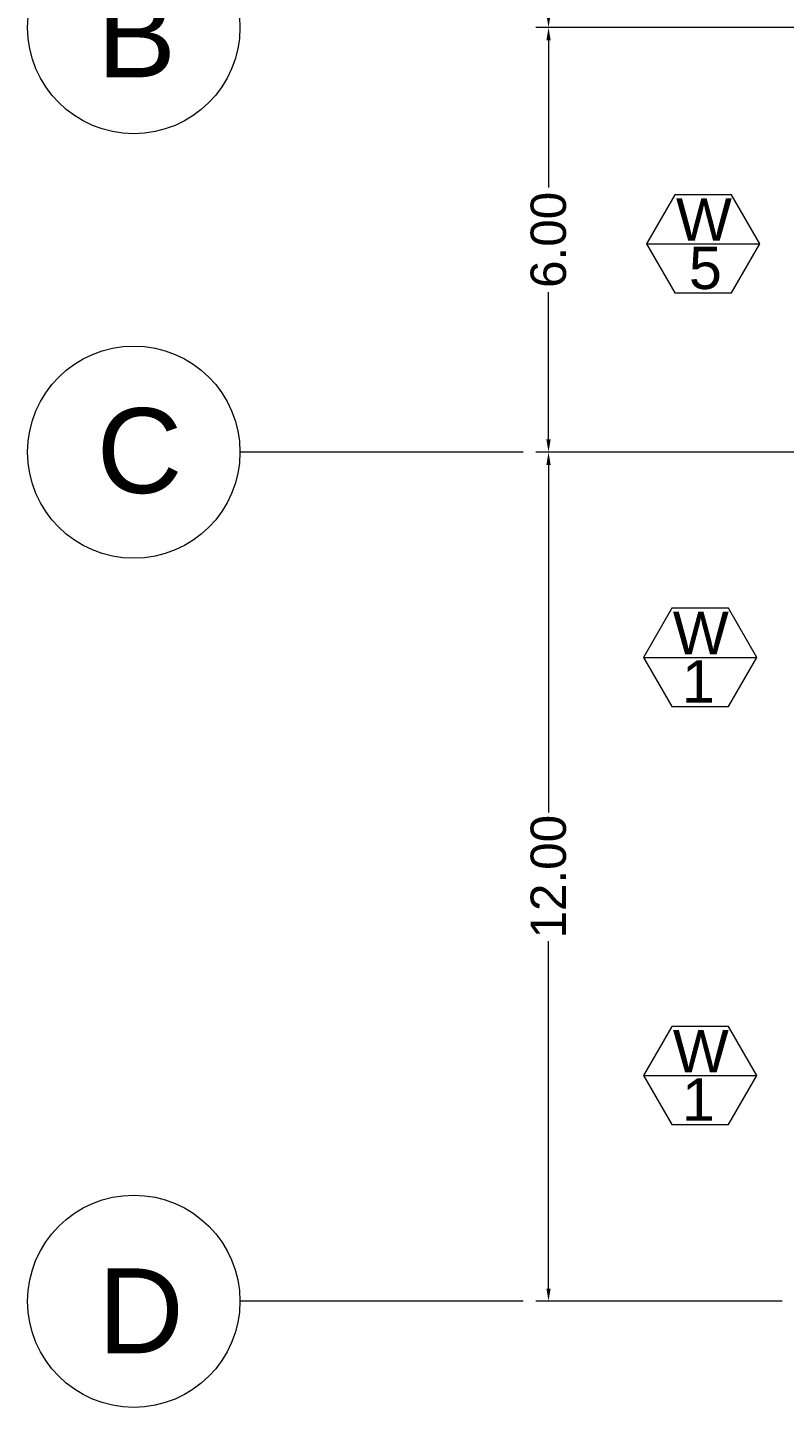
# Model space of a CAD drawing. Header units: millimetres. Extents: x 2391 to 3323, y 1596 to 2537.
# Drawn here: x 2840.24 to 2850.93, y 2468.22 to 2487.72 of the extents above; entities that cross this region are included whole.
import ezdxf

# ---------------------------------------------------------------- set-up
doc = ezdxf.new("R2010")
doc.units = ezdxf.units.MM
for name, color, linetype in [('dimensions', 203, 'Continuous'), ('doors and windows schedule', 11, 'Continuous'), ('Lightning text', 211, 'Continuous')]:
    doc.layers.add(name, color=color, linetype=linetype)
doc.styles.get("Standard").update_dxf_attribs({"font": 'arial.ttf'})

msp = doc.modelspace()

# ---------------------------------------------------------------- linework, layer by layer
at = {"layer": 'dimensions', "lineweight": 13}
for p, q in [((2851.303, 2487.718), (2847.422, 2487.718)), ((2850.903, 2487.718), (2847.422, 2487.718)), ((2847.602, 2487.538), (2847.602, 2485.458)), ((2847.602, 2481.898), (2847.602, 2483.978)), ((2850.903, 2481.718), (2847.422, 2481.718)), ((2851.303, 2481.718), (2847.422, 2481.718)), ((2847.602, 2481.538), (2847.602, 2476.627)), ((2847.602, 2469.898), (2847.602, 2474.809)), ((2850.903, 2469.718), (2847.422, 2469.718))]:
    msp.add_line(p, q, dxfattribs=at)
at = {"layer": 'dimensions'}
for points in [[(2847.572, 2487.898), (2847.632, 2487.898), (2847.602, 2487.718)], [(2847.572, 2487.538), (2847.632, 2487.538), (2847.602, 2487.718)], [(2847.572, 2481.898), (2847.632, 2481.898), (2847.602, 2481.718)], [(2847.572, 2481.538), (2847.632, 2481.538), (2847.602, 2481.718)], [(2847.572, 2469.898), (2847.632, 2469.898), (2847.602, 2469.718)]]:
    msp.add_solid(points, dxfattribs=at)
at = {"layer": 'doors and windows schedule', "lineweight": 13}
for p, q in [((2849.388, 2485.354), (2848.988, 2484.661)), ((2850.188, 2485.354), (2849.388, 2485.354)), ((2850.588, 2484.661), (2850.188, 2485.354)), ((2848.988, 2484.661), (2850.588, 2484.661)), ((2848.988, 2484.661), (2849.388, 2483.968)), ((2850.188, 2483.968), (2850.588, 2484.661)), ((2849.388, 2483.968), (2850.188, 2483.968)), ((2849.344, 2479.511), (2848.944, 2478.818)), ((2850.144, 2479.511), (2849.344, 2479.511)), ((2850.544, 2478.818), (2850.144, 2479.511)), ((2848.944, 2478.818), (2850.544, 2478.818)), ((2848.944, 2478.818), (2849.344, 2478.125)), ((2850.144, 2478.125), (2850.544, 2478.818)), ((2849.344, 2478.125), (2850.144, 2478.125)), ((2849.344, 2473.601), (2848.944, 2472.908)), ((2850.144, 2473.601), (2849.344, 2473.601)), ((2850.544, 2472.908), (2850.144, 2473.601)), ((2848.944, 2472.908), (2850.544, 2472.908)), ((2848.944, 2472.908), (2849.344, 2472.215)), ((2850.144, 2472.215), (2850.544, 2472.908)), ((2849.344, 2472.215), (2850.144, 2472.215))]:
    msp.add_line(p, q, dxfattribs=at)
at = {"layer": 'Lightning text', "linetype": 'ByBlock', "lineweight": 13, "ltscale": 0.02}
for p, q in [((2847.242, 2481.718), (2843.242, 2481.718)), ((2847.242, 2469.718), (2843.242, 2469.718))]:
    msp.add_line(p, q, dxfattribs=at)
for centre in [(2841.742, 2487.718), (2841.742, 2481.718), (2841.742, 2469.718)]:
    msp.add_circle(centre, 1.5, dxfattribs=at)

# ---------------------------------------------------------------- texts
at = {"layer": 'dimensions', "lineweight": 13, "char_height": 0.5, "attachment_point": 5, "rotation": 90}
for s, insert in [('\\A1;6.00', (2847.602, 2484.718)), ('\\A1;12.00', (2847.602, 2475.718))]:
    msp.add_mtext(s, dxfattribs=dict(at, insert=insert))
at = {"layer": 'doors and windows schedule'}
for s, height, p in [('B', 1.2, (2841.221, 2487.016)), ('W', 0.6, (2849.402, 2484.705)), ('5', 0.6, (2849.585, 2484.023)), ('C', 1.2, (2841.218, 2481.14)), ('W', 0.6, (2849.358, 2478.862)), ('1', 0.6, (2849.485, 2478.178)), ('W', 0.6, (2849.358, 2472.952)), ('1', 0.6, (2849.485, 2472.268)), ('D', 1.2, (2841.238, 2468.983))]:
    msp.add_text(s, height=height, dxfattribs=at).set_placement(p)

doc.saveas('drawing.dxf')
